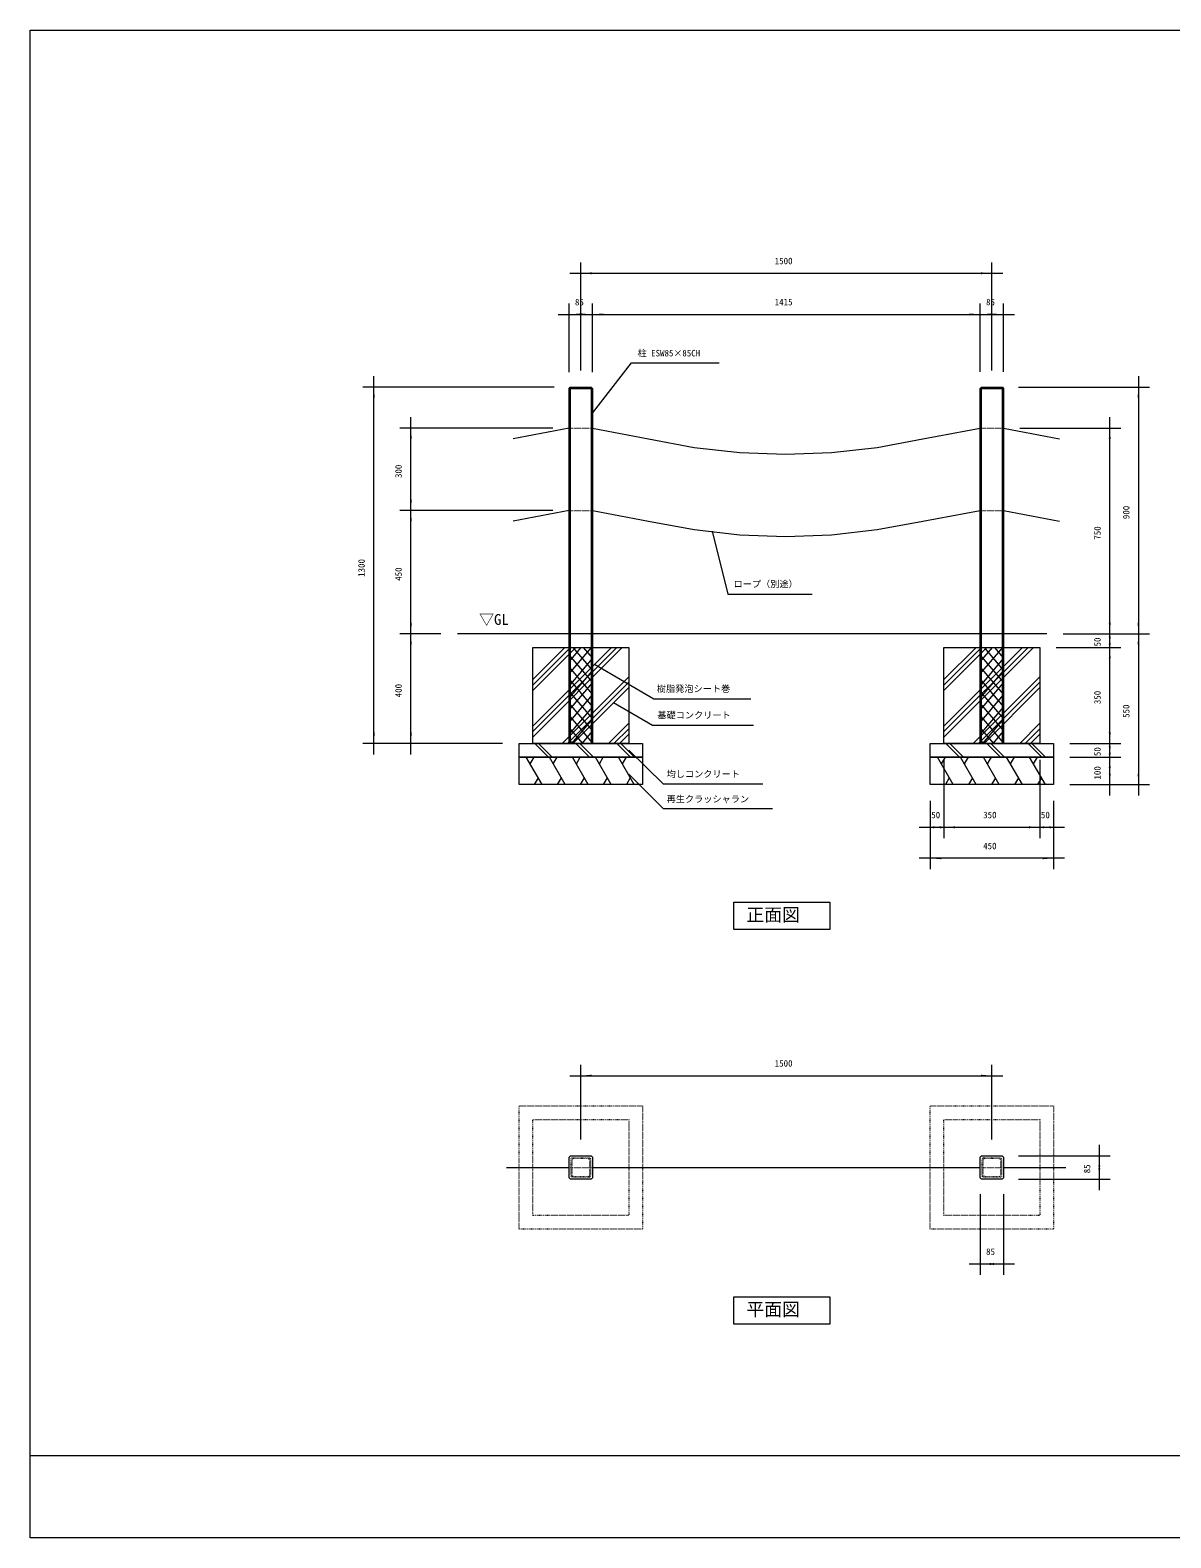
# Model space of a CAD drawing. Units: millimetres, scale not verified. Extents: x -3900 to 3900, y -2750 to 2750.
# Drawn here: x -3900 to 262, y -2750 to 2750 of the extents above; entities that cross this region are included whole.
import ezdxf
from ezdxf.enums import TextEntityAlignment as Align

# ---------------------------------------------------------------- set-up
doc = ezdxf.new("R2010")
doc.units = ezdxf.units.MM
doc.header["$LTSCALE"] = 20
doc.linetypes.add('USER2', pattern=[0.208282, 0.069427, -0.138855])
doc.layers.add('0-1_IMPORTED', color=30, linetype='Continuous', lineweight=18)
doc.styles.add('ＭＳ ゴシック', font='')
doc.styles.get('ＭＳ ゴシック').set_extended_font_data('MS Gothic')

msp = doc.modelspace()

# ---------------------------------------------------------------- linework, layer by layer
at = {"layer": '0-1_IMPORTED', "color": 1}
for p, q in [((-1891, 1508), (-1891, 1903)), ((-391, 1508), (-391, 1903)), ((-1931, 1863), (-1891, 1863)), ((-1891, 1863), (-391, 1863)), ((-391, 1863), (-351, 1863)), ((-1973.5, 1713), (-1933.5, 1713)), ((-1933.5, 1502.35), (-1933.5, 1753)), ((-1933.5, 1713), (-1848.5, 1713)), ((-1888.5, 1713), (-1848.5, 1713)), ((-1848.5, 1502.35), (-1848.5, 1753)), ((-1848.5, 1502.35), (-1848.5, 1753)), ((-1848.5, 1713), (-1808.5, 1713)), ((-1848.5, 1713), (-433.5, 1713)), ((-473.5, 1713), (-433.5, 1713)), ((-433.5, 1503), (-433.5, 1753)), ((-433.5, 1503), (-433.5, 1753)), ((-433.5, 1713), (-393.5, 1713)), ((-433.5, 1713), (-348.5, 1713)), ((-348.5, 1503), (-348.5, 1753)), ((-348.5, 1713), (-308.5, 1713)), ((-2646, 1448), (-2646, 1488)), ((144, 1488), (144, 1448)), ((-1988.5, 1448), (-2686, 1448)), ((-2646, 148), (-2646, 1448)), ((-293.5, 1448), (184, 1448)), ((144, 1448), (144, 548)), ((-2511, 1298), (-2511, 1338)), ((39, 1298), (39, 1338)), ((-1993.5, 1298), (-2551, 1298)), ((-2511, 998), (-2511, 1298)), ((-288.5, 1298), (79, 1298)), ((39, 548), (39, 1298)), ((-1993.5, 998), (-2551, 998)), ((-1993.5, 998), (-2551, 998)), ((-2511, 998), (-2511, 1038)), ((-2511, 548), (-2511, 998)), ((-2511, 958), (-2511, 998)), ((-2511, 548), (-2511, 588)), ((39, 548), (39, 588)), ((144, 588), (144, 548)), ((-2401, 548), (-2551, 548)), ((-2401, 548), (-2551, 548)), ((-2511, 148), (-2511, 548)), ((-2511, 508), (-2511, 548)), ((-156, 498), (79, 498)), ((-156, 498), (79, 498)), ((-131, 548), (79, 548)), ((-131, 548), (79, 548)), ((-131, 548), (184, 548)), ((-131, 548), (184, 548)), ((39, 498), (39, 548)), ((39, 508), (39, 548)), ((39, 498), (39, 538)), ((39, 148), (39, 498)), ((39, 458), (39, 498)), ((144, 548), (144, 508)), ((144, 548), (144, -2)), ((-1629, 214), (-1771.45, 296.24)), ((-1261, 214), (-1629, 214)), ((39, 148), (39, 188)), ((-2176, 148), (-2686, 148)), ((-2646, 108), (-2646, 148)), ((-2176, 148), (-2551, 148)), ((-2511, 108), (-2511, 148)), ((-106, 148), (79, 148)), ((-106, 148), (79, 148)), ((39, 98), (39, 148)), ((39, 108), (39, 148)), ((39, 98), (39, 138)), ((-566, 88), (-566, -198)), ((-566, 88), (-566, -198)), ((-216, 88), (-216, -198)), ((-216, 88), (-216, -198)), ((-106, 98), (79, 98)), ((-106, 98), (79, 98)), ((39, -2), (39, 98)), ((39, 58), (39, 98)), ((-106, -2), (79, -2)), ((-106, -2), (184, -2)), ((39, -42), (39, -2)), ((144, -2), (144, -42)), ((-616, -62), (-616, -198)), ((-616, -62), (-616, -311)), ((-166, -62), (-166, -198)), ((-166, -62), (-166, -311)), ((-656, -158), (-616, -158)), ((-616, -158), (-566, -158)), ((-606, -158), (-566, -158)), ((-566, -158), (-526, -158)), ((-566, -158), (-216, -158)), ((-256, -158), (-216, -158)), ((-216, -158), (-176, -158)), ((-216, -158), (-166, -158)), ((-166, -158), (-126, -158)), ((-616, -271), (-656, -271)), ((-166, -271), (-616, -271)), ((-126, -271), (-166, -271)), ((-1891, -1296.5), (-1891, -1024)), ((-391, -1296.5), (-391, -1024)), ((-1931, -1064), (-1891, -1064)), ((-1891, -1064), (-391, -1064)), ((-391, -1064), (-351, -1064)), ((1, -1316.5), (1, -1356.5)), ((-293.5, -1356.5), (41, -1356.5)), ((1, -1356.5), (1, -1441.5)), ((-293.5, -1441.5), (41, -1441.5)), ((1, -1441.5), (1, -1481.5)), ((-433.5, -1496.5), (-433.5, -1791)), ((-348.5, -1496.5), (-348.5, -1791)), ((-473.5, -1751), (-433.5, -1751)), ((-433.5, -1751), (-348.5, -1751)), ((-348.5, -1751), (-308.5, -1751))]:
    msp.add_line(p, q, dxfattribs=at)
at = {"layer": '0-1_IMPORTED'}
for p, q in [((-1933.5, 1443), (-1848.5, 1443)), ((-1928.5, 148), (-1928.5, 1448)), ((-1853.5, 1448), (-1853.5, 148)), ((-433.5, 1443), (-348.5, 1443)), ((-428.5, 148), (-428.5, 1448)), ((-353.5, 1448), (-353.5, 148)), ((-1933.5, 1298), (-2137.87, 1259.01)), ((-1848.5, 1298), (-1644.13, 1259.01)), ((-348.5, 1298), (-144.13, 1259.01)), ((-1644.13, 1259.01), (-1477.25, 1228.09)), ((-1477.25, 1228.09), (-1310.38, 1209.54)), ((-1310.38, 1209.54), (-1143.5, 1203.36)), ((-1933.5, 998), (-2137.87, 959.01)), ((-1848.5, 998), (-1644.13, 959.01)), ((-348.5, 998), (-144.13, 959.01)), ((-1644.13, 959.01), (-1477.25, 928.09)), ((-1477.25, 928.09), (-1310.38, 909.54)), ((-1310.38, 909.54), (-1143.5, 903.36)), ((-191, 548), (-2341, 548)), ((-2066, 341.11), (-1909.11, 498)), ((-2066, 171.4), (-1739.4, 498)), ((-2066, 360.91), (-1928.91, 498)), ((-2066, 191.2), (-1759.2, 498)), ((-2066, 380.71), (-1948.71, 498)), ((-2066, 211), (-1779, 498)), ((-1933.5, 490.07), (-1926.76, 498)), ((-1933.5, 445.87), (-1889.19, 498)), ((-1933.5, 401.68), (-1851.63, 498)), ((-1848.5, 415.82), (-1918.36, 498)), ((-1848.5, 460.01), (-1880.79, 498)), ((-566, 341.11), (-409.11, 498)), ((-566, 171.4), (-239.4, 498)), ((-566, 360.91), (-428.91, 498)), ((-566, 191.2), (-259.2, 498)), ((-566, 380.71), (-448.71, 498)), ((-566, 211), (-279, 498)), ((-433.5, 490.07), (-426.76, 498)), ((-433.5, 445.87), (-389.19, 498)), ((-433.5, 401.68), (-351.63, 498)), ((-348.5, 415.82), (-418.36, 498)), ((-348.5, 460.01), (-380.79, 498)), ((-1848.5, 371.62), (-1933.5, 471.62)), ((-1933.5, 357.49), (-1848.5, 457.49)), ((-348.5, 371.62), (-433.5, 471.62)), ((-433.5, 357.49), (-348.5, 457.49)), ((-1959.29, 148), (-1716, 391.29)), ((-1848.5, 327.43), (-1933.5, 427.43)), ((-1933.5, 313.29), (-1848.5, 413.29)), ((-459.29, 148), (-216, 391.29)), ((-348.5, 327.43), (-433.5, 427.43)), ((-433.5, 313.29), (-348.5, 413.29)), ((-1939.5, 148), (-1716, 371.5)), ((-1848.5, 283.23), (-1933.5, 383.23)), ((-1933.5, 269.1), (-1848.5, 369.1)), ((-1848.5, 239.04), (-1933.5, 339.04)), ((-1919.7, 148), (-1716, 351.7)), ((-439.5, 148), (-216, 371.5)), ((-348.5, 283.23), (-433.5, 383.23)), ((-433.5, 269.1), (-348.5, 369.1)), ((-348.5, 239.04), (-433.5, 339.04)), ((-419.7, 148), (-216, 351.7)), ((-1933.5, 224.9), (-1848.5, 324.9)), ((-1848.5, 194.84), (-1933.5, 294.84)), ((-1933.5, 180.71), (-1848.5, 280.71)), ((-433.5, 224.9), (-348.5, 324.9)), ((-348.5, 194.84), (-433.5, 294.84)), ((-433.5, 180.71), (-348.5, 280.71)), ((-1848.5, 150.65), (-1933.5, 250.65)), ((-1923.74, 148), (-1848.5, 236.51)), ((-1789.59, 148), (-1716, 221.59)), ((-348.5, 150.65), (-433.5, 250.65)), ((-423.74, 148), (-348.5, 236.51)), ((-289.59, 148), (-216, 221.59)), ((-1883.81, 148), (-1933.5, 206.46)), ((-1886.17, 148), (-1848.5, 192.32)), ((-1769.79, 148), (-1716, 201.79)), ((-1749.99, 148), (-1716, 181.99)), ((-383.81, 148), (-433.5, 206.46)), ((-386.17, 148), (-348.5, 192.32)), ((-269.79, 148), (-216, 201.79)), ((-249.99, 148), (-216, 181.99)), ((-2059.14, 148), (-2009.14, 98)), ((-2045, 148), (-1995, 98)), ((-1921.38, 148), (-1933.5, 162.26)), ((-1909.14, 148), (-1859.14, 98)), ((-1895, 148), (-1845, 98)), ((-1848.61, 148), (-1848.5, 148.13)), ((-1759.14, 148), (-1709.14, 98)), ((-1745, 148), (-1695, 98)), ((-559.14, 148), (-509.14, 98)), ((-545, 148), (-495, 98)), ((-421.38, 148), (-433.5, 162.26)), ((-409.14, 148), (-359.14, 98)), ((-395, 148), (-345, 98)), ((-348.61, 148), (-348.5, 148.13)), ((-259.14, 148), (-209.14, 98)), ((-245, 148), (-195, 98)), ((-2031.87, -2), (-2089.61, 98)), ((-2075.17, 73), (-2060.74, 98)), ((-1947.87, -2), (-2005.61, 98)), ((-1991.17, 73), (-1976.74, 98)), ((-1863.87, -2), (-1921.61, 98)), ((-1907.17, 73), (-1892.74, 98)), ((-1779.87, -2), (-1837.61, 98)), ((-1823.17, 73), (-1808.74, 98)), ((-1695.87, -2), (-1753.61, 98)), ((-1739.17, 73), (-1724.74, 98)), ((-531.87, -2), (-589.61, 98)), ((-575.17, 73), (-560.74, 98)), ((-447.87, -2), (-505.61, 98)), ((-491.17, 73), (-476.74, 98)), ((-363.87, -2), (-421.61, 98)), ((-407.17, 73), (-392.74, 98)), ((-279.87, -2), (-337.61, 98)), ((-323.17, 73), (-308.74, 98)), ((-195.87, -2), (-253.61, 98)), ((-239.17, 73), (-224.74, 98)), ((-2046.31, 23), (-2060.74, -2)), ((-1962.31, 23), (-1976.74, -2)), ((-1878.31, 23), (-1892.74, -2)), ((-1794.31, 23), (-1808.74, -2)), ((-1710.31, 23), (-1724.74, -2)), ((-546.31, 23), (-560.74, -2)), ((-462.31, 23), (-476.74, -2)), ((-378.31, 23), (-392.74, -2)), ((-294.31, 23), (-308.74, -2)), ((-210.31, 23), (-224.74, -2)), ((-2162, -1399), (-1933.5, -1399)), ((-1848.5, -1399), (-433.5, -1399)), ((-348.5, -1399), (-121, -1399)), ((-3900, -2450), (3900, -2450))]:
    msp.add_line(p, q, dxfattribs=at)
at = {"layer": '0-1_IMPORTED', "linetype": 'USER2'}
for p, q in [((-1933.5, 1298), (-1848.5, 1298)), ((-433.5, 1298), (-348.5, 1298)), ((-1933.5, 998), (-1848.5, 998)), ((-433.5, 998), (-348.5, 998)), ((-1933.5, -1399), (-1848.5, -1399)), ((-433.5, -1399), (-348.5, -1399))]:
    msp.add_line(p, q, dxfattribs=at)
at = {"layer": '0-1_IMPORTED'}
for points in [[(-3900, 2750), (3900, 2750), (3900, -2750), (-3900, -2750)], [(-1929.25, 1448), (-1852.75, 1448), (-1848.5, 1442.35), (-1848.5, 148), (-1933.5, 148), (-1933.5, 1442.35)], [(-429.25, 1448), (-352.75, 1448), (-348.5, 1442.35), (-348.5, 148), (-433.5, 148), (-433.5, 1442.35)], [(-2066, 498), (-1716, 498), (-1716, 148), (-2066, 148)], [(-1933.5, 498), (-1848.5, 498), (-1848.5, 148), (-1933.5, 148)], [(-566, 498), (-216, 498), (-216, 148), (-566, 148)], [(-433.5, 498), (-348.5, 498), (-348.5, 148), (-433.5, 148)], [(-2116, 148), (-1666, 148), (-1666, 98), (-2116, 98)], [(-616, 148), (-166, 148), (-166, 98), (-616, 98)], [(-2116, 98), (-1666, 98), (-1666, -2), (-2116, -2)], [(-616, 98), (-166, 98), (-166, -2), (-616, -2)], [(-1332, -431.35), (-982, -431.35), (-982, -531.35), (-1332, -531.35)], [(-1933.5, -1361.5), (-1928.5, -1356.5), (-1853.5, -1356.5), (-1848.5, -1361.5), (-1848.5, -1436.5), (-1853.5, -1441.5), (-1928.5, -1441.5), (-1933.5, -1436.5)], [(-433.5, -1361.5), (-428.5, -1356.5), (-353.5, -1356.5), (-348.5, -1361.5), (-348.5, -1436.5), (-353.5, -1441.5), (-428.5, -1441.5), (-433.5, -1436.5)], [(-1332, -1870.68), (-982, -1870.68), (-982, -1970.68), (-1332, -1970.68)]]:
    msp.add_lwpolyline(points, close=True, dxfattribs=at)
at = {"layer": '0-1_IMPORTED', "color": 1}
for points in [[(-1848.5, 1353), (-1706, 1536), (-1386, 1536)], [(-1411, 921.76), (-1353.89, 692.58), (-1047, 692.58)], [(-1271, 309.98), (-1624, 309.98), (-1841, 436)], [(-1227, -1), (-1589, -1), (-1716, 123)], [(-1191, -91), (-1589, -91), (-1716, 36)]]:
    msp.add_lwpolyline(points, dxfattribs=at)
at = {"layer": '0-1_IMPORTED'}
for points in [[(-809.75, 1228.09), (-642.88, 1259), (-433.5, 1298)], [(-1143.5, 1203.36), (-976.63, 1209.54), (-809.75, 1228.09)], [(-809.75, 928.09), (-642.88, 959), (-433.5, 998)], [(-1143.5, 903.36), (-976.63, 909.54), (-809.75, 928.09)]]:
    msp.add_lwpolyline(points, dxfattribs=at)
at = {"layer": '0-1_IMPORTED', "linetype": 'USER2'}
for points in [[(-2116, -1174), (-1666, -1174), (-1666, -1624), (-2116, -1624)], [(-616, -1174), (-166, -1174), (-166, -1624), (-616, -1624)], [(-2066, -1224), (-1716, -1224), (-1716, -1574), (-2066, -1574)], [(-566, -1224), (-216, -1224), (-216, -1574), (-566, -1574)], [(-1926.5, -1367.68), (-1922.32, -1363.5), (-1859.68, -1363.5), (-1855.5, -1367.68), (-1855.5, -1430.32), (-1859.68, -1434.5), (-1922.32, -1434.5), (-1926.5, -1430.32)], [(-1918.92, -1366.5), (-1923.5, -1371.08), (-1923.5, -1426.92), (-1918.92, -1431.5), (-1863.08, -1431.5), (-1858.5, -1426.92), (-1858.5, -1371.08), (-1863.08, -1366.5)], [(-426.5, -1367.68), (-422.32, -1363.5), (-359.68, -1363.5), (-355.5, -1367.68), (-355.5, -1430.32), (-359.68, -1434.5), (-422.32, -1434.5), (-426.5, -1430.32)], [(-418.92, -1366.5), (-423.5, -1371.08), (-423.5, -1426.92), (-418.92, -1431.5), (-363.08, -1431.5), (-358.5, -1426.92), (-358.5, -1371.08), (-363.08, -1366.5)]]:
    msp.add_lwpolyline(points, close=True, dxfattribs=at)
at = {"layer": '0-1_IMPORTED', "color": 1}
for points in [[(-1891, 1863), (-1851, 1866.5), (-1851, 1859.5)], [(-391, 1863), (-431, 1859.5), (-431, 1866.5)], [(-1933.5, 1713), (-1893.5, 1716.5), (-1893.5, 1709.5)], [(-1848.5, 1713), (-1888.5, 1709.5), (-1888.5, 1716.5)], [(-1848.5, 1713), (-1808.5, 1716.5), (-1808.5, 1709.5)], [(-433.5, 1713), (-473.5, 1709.5), (-473.5, 1716.5)], [(-433.5, 1713), (-393.5, 1716.5), (-393.5, 1709.5)], [(-348.5, 1713), (-388.5, 1709.5), (-388.5, 1716.5)], [(-2646, 1448), (-2642.5, 1408), (-2649.5, 1408)], [(144, 1448), (147.5, 1408), (140.5, 1408)], [(-2511, 1298), (-2507.5, 1258), (-2514.5, 1258)], [(39, 1298), (42.5, 1258), (35.5, 1258)], [(-2511, 998), (-2514.5, 1038), (-2507.5, 1038)], [(-2511, 998), (-2507.5, 958), (-2514.5, 958)], [(-2511, 548), (-2514.5, 588), (-2507.5, 588)], [(39, 548), (35.5, 588), (42.5, 588)], [(144, 548), (140.5, 588), (147.5, 588)], [(-2511, 548), (-2507.5, 508), (-2514.5, 508)], [(39, 548), (42.5, 508), (35.5, 508)], [(39, 498), (35.5, 538), (42.5, 538)], [(39, 498), (42.5, 458), (35.5, 458)], [(144, 548), (147.5, 508), (140.5, 508)], [(-2646, 148), (-2649.5, 188), (-2642.5, 188)], [(-2511, 148), (-2514.5, 188), (-2507.5, 188)], [(39, 148), (35.5, 188), (42.5, 188)], [(39, 148), (42.5, 108), (35.5, 108)], [(39, 98), (35.5, 138), (42.5, 138)], [(39, 98), (42.5, 58), (35.5, 58)], [(39, -2), (35.5, 38), (42.5, 38)], [(144, -2), (140.5, 38), (147.5, 38)], [(-616, -158), (-576, -154.5), (-576, -161.5)], [(-566, -158), (-606, -161.5), (-606, -154.5)], [(-566, -158), (-526, -154.5), (-526, -161.5)], [(-216, -158), (-256, -161.5), (-256, -154.5)], [(-216, -158), (-176, -154.5), (-176, -161.5)], [(-166, -158), (-206, -161.5), (-206, -154.5)], [(-616, -271), (-576, -267.5), (-576, -274.5)], [(-166, -271), (-206, -274.5), (-206, -267.5)], [(-1891, -1064), (-1851, -1060.5), (-1851, -1067.5)], [(-391, -1064), (-431, -1067.5), (-431, -1060.5)], [(1, -1356.5), (4.5, -1396.5), (-2.5, -1396.5)], [(1, -1441.5), (-2.5, -1401.5), (4.5, -1401.5)], [(-433.5, -1751), (-393.5, -1747.5), (-393.5, -1754.5)], [(-348.5, -1751), (-388.5, -1754.5), (-388.5, -1747.5)]]:
    msp.add_solid(points, dxfattribs=at)

# ---------------------------------------------------------------- texts
at = {"layer": '0-1_IMPORTED', "color": 7, "style": 'ＭＳ ゴシック'}
for s, height, p in [('1500', 23.88, (-1183.33, 1888.93)), ('85', 23.88, (-1912.17, 1738.93)), ('1415', 23.88, (-1183.33, 1738.93)), ('85', 23.88, (-412.17, 1738.93)), ('柱 ESW85×85CH', 23.88, (-1683.83, 1552.63)), ('ロープ（別途）', 23.88, (-1333.47, 710.29)), ('▽GL', 39.81, (-2261.86, 568.38)), ('樹脂発泡シート巻', 23.88, (-1613.18, 328.5)), ('基礎コンクリート', 23.88, (-1611.43, 231.98)), ('均しコンクリート', 23.88, (-1577.71, 17.17)), ('再生クラッシャラン', 23.88, (-1577.71, -74.16)), ('50', 23.88, (-612.17, -132.07)), ('350', 23.88, (-422.75, -132.07)), ('50', 23.88, (-212.17, -132.07)), ('450', 23.88, (-422.75, -245.07)), ('正面図', 47.77, (-1286.91, -515.29)), ('1500', 23.88, (-1183.33, -1038.07)), ('85', 23.88, (-412.17, -1725.07)), ('平面図', 47.77, (-1286.91, -1954.62))]:
    msp.add_text(s, height=height, dxfattribs=at).set_placement(p, align=Align.BOTTOM_LEFT)
for s, p in [('300', (-2536.93, 1116.25)), ('900', (118.07, 966.25)), ('750', (13.07, 891.25)), ('1300', (-2671.93, 755.67)), ('450', (-2536.93, 741.25)), ('50', (13.07, 501.83)), ('400', (-2536.93, 316.25)), ('350', (13.07, 291.25)), ('550', (118.07, 241.25)), ('50', (13.07, 101.83)), ('100', (13.07, 16.25)), ('85', (-24.93, -1420.17))]:
    msp.add_text(s, height=23.88, rotation=90, dxfattribs=at).set_placement(p, align=Align.BOTTOM_LEFT)

doc.saveas('drawing.dxf')
